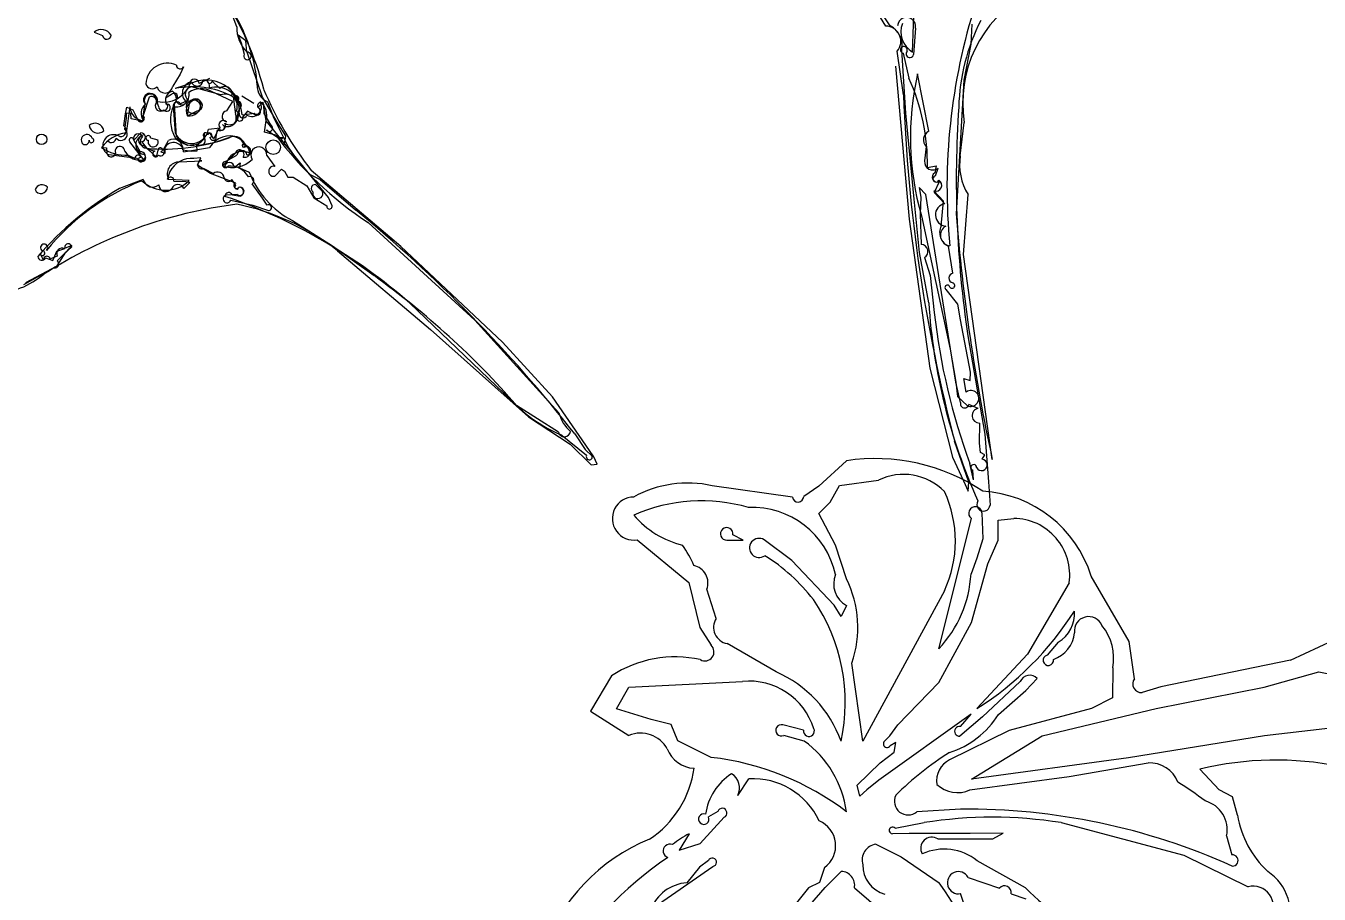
# Model space of a CAD drawing. Extents: x -1.41 to 6.2, y -5.19 to 2.16.
# Drawn here: x 0.552 to 3.031, y -2.614 to -0.949 of the extents above; entities that cross this region are included whole.
import ezdxf

# ---------------------------------------------------------------- set-up
doc = ezdxf.new("R2010")
doc.units = 0

msp = doc.modelspace()

# ---------------------------------------------------------------- linework, layer by layer
at = {"layer": 'Default', "color": 5, "linetype": 'CONTINUOUS'}
for p, q in [((2.200123, -0.949909), (2.159375, -0.88319)), ((2.251475, -0.999494), (2.255444, -0.890158)), ((2.208951, -0.949389), (2.180002, -0.906315)), ((2.257326, -0.953414), (2.253543, -1.004439)), ((2.365597, -0.945914), (2.363388, -0.984527)), ((2.363388, -0.984527), (2.350131, -1.053309)), ((2.234184, -1.081656), (2.222088, -0.997999)), ((2.238974, -1.116346), (2.231169, -0.995287)), ((2.233703, -1.001759), (2.24452, -1.049395)), ((2.218702, -1.026659), (2.245143, -1.31961)), ((2.282919, -1.151039), (2.261279, -1.041176)), ((2.350131, -1.053309), (2.335348, -1.30993)), ((2.254428, -1.281375), (2.238974, -1.116346)), ((2.343181, -1.198557), (2.350808, -1.13458)), ((2.277993, -1.180875), (2.27477, -1.208225)), ((2.280122, -1.220624), (2.297143, -1.217308)), ((2.297143, -1.217308), (2.294252, -1.230899)), ((2.295758, -1.237018), (2.300619, -1.221791)), ((2.264622, -1.259261), (2.267576, -1.27763)), ((2.27732, -1.27276), (2.264622, -1.259261)), ((2.302952, -1.248086), (2.292871, -1.269054)), ((2.265188, -1.383792), (2.254428, -1.281375)), ((2.267576, -1.27763), (2.266326, -1.309555)), ((2.334676, -1.632379), (2.27732, -1.27276)), ((2.310792, -1.285348), (2.292506, -1.265533)), ((2.292871, -1.269054), (2.31371, -1.290183)), ((2.306337, -1.333179), (2.310792, -1.285348)), ((2.349262, -1.387603), (2.358044, -1.2728)), ((2.266326, -1.309555), (2.268278, -1.368482)), ((2.26863, -1.313288), (2.323587, -1.569163)), ((2.245143, -1.31961), (2.284833, -1.605319)), ((2.282743, -1.48023), (2.265188, -1.383792)), ((2.329133, -1.423291), (2.320591, -1.371803)), ((2.404538, -1.780754), (2.349262, -1.387603)), ((2.274285, -1.393274), (2.285456, -1.427778)), ((2.285456, -1.427778), (2.293306, -1.498708)), ((2.338537, -1.482914), (2.316154, -1.454947)), ((2.34358, -1.512529), (2.338537, -1.482914)), ((2.362539, -1.613259), (2.34358, -1.512529)), ((2.357729, -1.54379), (2.390227, -1.73231)), ((2.323587, -1.569163), (2.33468, -1.632387)), ((2.284833, -1.605319), (2.328246, -1.776337)), ((2.343592, -1.671218), (2.334676, -1.632379)), ((2.33468, -1.632387), (2.337711, -1.659987)), ((2.354318, -1.651266), (2.349768, -1.625048)), ((2.349768, -1.625048), (2.361779, -1.629327)), ((2.361779, -1.629327), (2.362539, -1.613259)), ((2.337711, -1.659987), (2.356309, -1.677253)), ((2.377543, -1.682554), (2.359694, -1.675134)), ((2.379831, -1.749061), (2.380486, -1.710767)), ((2.390227, -1.73231), (2.39715, -1.823321)), ((2.359709, -1.824091), (2.332154, -1.74528)), ((2.381666, -1.766949), (2.379831, -1.749061)), ((2.328246, -1.776337), (2.349289, -1.821463)), ((2.390481, -1.771584), (2.381666, -1.766949)), ((2.384926, -1.78025), (2.390481, -1.771584)), ((2.368198, -1.819584), (2.361497, -1.787955)), ((2.368198, -1.819584), (2.367331, -1.800999)), ((2.349289, -1.821463), (2.358187, -1.841351)), ((2.358187, -1.841351), (2.359709, -1.824091)), ((2.39715, -1.823321), (2.400207, -1.867848))]:
    msp.add_line(p, q, dxfattribs=at)
at = {"layer": 'Default', "color": 7, "linetype": 'CONTINUOUS'}
for p, q in [((0.95654, -0.95096), (0.939902, -0.907289)), ((0.682721, -0.961238), (0.698838, -0.967926)), ((0.973499, -0.977959), (0.958658, -0.967037)), ((0.958658, -0.967037), (0.964398, -0.981623)), ((0.964398, -0.981623), (0.970279, -1.003663)), ((0.975377, -0.999956), (0.973499, -0.977959)), ((1.005435, -1.08596), (0.975971, -0.999474)), ((0.85421, -1.028006), (0.847372, -1.041717)), ((0.847372, -1.041717), (0.833401, -1.065117)), ((0.866383, -1.060426), (0.838285, -1.069661)), ((0.904158, -1.05019), (0.884133, -1.059621)), ((0.923404, -1.069617), (0.908909, -1.055523)), ((0.788487, -1.085712), (0.77679, -1.121313)), ((0.805935, -1.103308), (0.800864, -1.087803)), ((0.831043, -1.08119), (0.819489, -1.088134)), ((0.819489, -1.088134), (0.820134, -1.099342)), ((0.925334, -1.081831), (0.86943, -1.066118)), ((0.948673, -1.094137), (0.907746, -1.075193)), ((0.949926, -1.089769), (0.953997, -1.119303)), ((0.989113, -1.098185), (0.965565, -1.083803)), ((1.035226, -1.137097), (1.005435, -1.08596)), ((0.74267, -1.11793), (0.745146, -1.105112)), ((0.750903, -1.104217), (0.743929, -1.154163)), ((0.745146, -1.105112), (0.757069, -1.11032)), ((0.757069, -1.11032), (0.7673, -1.13067)), ((0.776997, -1.121606), (0.780778, -1.099581)), ((0.83449, -1.103993), (0.838285, -1.154514)), ((0.840867, -1.161435), (0.837051, -1.098997)), ((0.863433, -1.091918), (0.848223, -1.098504)), ((0.861855, -1.121516), (0.865562, -1.098952)), ((0.861855, -1.121516), (0.880526, -1.112273)), ((0.937112, -1.112256), (0.948673, -1.094137)), ((0.956767, -1.122829), (0.961269, -1.108238)), ((0.976525, -1.112921), (0.967929, -1.123877)), ((0.992478, -1.12055), (0.976525, -1.112921)), ((1.006534, -1.095323), (0.996644, -1.105802)), ((1.012727, -1.131172), (1.006534, -1.095323)), ((1.007274, -1.099107), (1.008121, -1.117372)), ((1.014921, -1.095023), (1.020503, -1.109841)), ((1.020503, -1.109841), (1.026883, -1.126265)), ((0.739429, -1.140857), (0.74267, -1.11793)), ((0.744007, -1.12615), (0.741214, -1.147319)), ((0.744237, -1.117437), (0.744007, -1.12615)), ((0.753261, -1.116625), (0.744237, -1.117437)), ((0.753891, -1.127536), (0.753261, -1.116625)), ((0.766717, -1.12996), (0.753891, -1.127536)), ((0.7673, -1.13067), (0.776857, -1.13045)), ((0.776857, -1.13045), (0.776997, -1.121606)), ((0.966229, -1.120163), (0.989558, -1.116908)), ((1.008121, -1.117372), (1.021076, -1.139314)), ((1.008988, -1.152822), (1.012552, -1.130434)), ((1.132286, -1.278507), (1.012727, -1.131172)), ((1.026883, -1.126265), (1.056039, -1.183705)), ((1.050173, -1.159879), (1.035226, -1.137097)), ((0.758566, -1.168585), (0.772041, -1.15454)), ((0.79097, -1.163924), (0.805094, -1.167957)), ((0.838285, -1.163942), (0.861575, -1.178052)), ((0.89391, -1.154777), (0.893411, -1.165675)), ((0.904388, -1.154518), (0.89391, -1.154777)), ((0.902161, -1.147206), (0.924046, -1.14484)), ((0.912328, -1.165611), (0.904388, -1.154518)), ((0.921975, -1.145589), (0.912328, -1.165611)), ((0.912924, -1.173021), (0.948712, -1.161059)), ((0.916863, -1.161417), (0.919496, -1.14854)), ((0.960509, -1.163578), (0.968977, -1.175001)), ((1.030989, -1.158593), (1.008988, -1.152822)), ((1.013048, -1.148701), (1.034755, -1.163119)), ((1.034755, -1.163119), (1.045536, -1.163212)), ((1.047937, -1.17616), (1.050173, -1.159879)), ((0.709193, -1.169781), (0.696862, -1.182799)), ((0.696862, -1.182799), (0.706355, -1.182801)), ((0.706355, -1.182801), (0.707127, -1.190962)), ((0.778277, -1.205928), (0.751206, -1.17157)), ((0.758288, -1.168058), (0.770906, -1.190845)), ((0.77379, -1.17123), (0.784091, -1.185174)), ((0.777727, -1.17881), (0.802462, -1.200805)), ((0.784091, -1.185174), (0.798774, -1.18925)), ((0.802462, -1.200805), (0.805345, -1.187454)), ((0.815406, -1.186375), (0.825227, -1.16929)), ((0.818975, -1.193524), (0.818863, -1.18178)), ((0.852463, -1.187269), (0.869093, -1.18962)), ((0.854312, -1.190575), (0.90415, -1.182788)), ((0.861575, -1.178052), (0.882156, -1.177027)), ((0.869093, -1.18962), (0.880369, -1.188612)), ((0.879737, -1.178363), (0.912924, -1.173021)), ((0.880369, -1.188612), (0.879737, -1.178363)), ((1.056039, -1.183705), (1.079678, -1.217468)), ((0.765406, -1.203663), (0.710778, -1.196715)), ((0.748183, -1.197109), (0.761165, -1.203739)), ((0.810709, -1.191073), (0.818975, -1.193524)), ((0.846367, -1.21015), (0.889171, -1.208033)), ((0.887446, -1.202604), (0.873785, -1.203795)), ((0.880959, -1.216595), (0.887446, -1.202604)), ((0.953259, -1.193816), (0.928757, -1.21776)), ((0.940788, -1.202861), (0.932273, -1.220479)), ((0.93439, -1.209259), (0.956474, -1.196894)), ((0.951603, -1.220497), (0.962359, -1.211667)), ((0.962359, -1.211667), (0.961223, -1.221665)), ((1.013545, -1.19778), (1.029198, -1.218616)), ((0.827912, -1.228584), (0.823015, -1.243724)), ((0.906034, -1.232101), (0.880959, -1.216595)), ((0.89277, -1.222459), (0.911343, -1.232311)), ((0.954137, -1.25097), (0.906034, -1.232101)), ((0.961223, -1.221665), (0.979673, -1.229655)), ((1.029261, -1.237528), (1.041865, -1.224218)), ((1.041865, -1.224218), (1.047953, -1.227654)), ((1.047953, -1.227654), (1.054197, -1.239033)), ((1.054197, -1.239033), (1.064506, -1.239365)), ((1.064506, -1.239365), (1.090722, -1.256101)), ((1.079678, -1.217468), (1.096788, -1.234421)), ((1.096788, -1.234421), (1.116208, -1.243874)), ((0.776852, -1.244091), (0.731334, -1.261148)), ((0.864961, -1.246012), (0.825147, -1.24353)), ((0.835683, -1.246717), (0.858175, -1.247585)), ((0.866329, -1.249582), (0.854856, -1.261079)), ((0.858175, -1.247585), (0.866329, -1.249582)), ((0.95418, -1.255598), (0.946399, -1.24414)), ((1.005182, -1.27974), (0.985653, -1.25193)), ((1.090722, -1.256101), (1.104171, -1.278978)), ((1.106812, -1.253522), (1.120429, -1.266952)), ((1.116208, -1.243874), (1.183489, -1.301727)), ((0.956899, -1.272696), (0.935824, -1.273822)), ((0.944614, -1.283242), (0.986765, -1.292974)), ((0.947662, -1.273474), (0.962796, -1.275805)), ((1.014498, -1.293015), (1.005182, -1.27974)), ((1.104171, -1.278978), (1.128623, -1.294002)), ((1.138921, -1.29418), (1.132286, -1.278507)), ((0.986765, -1.292974), (1.014887, -1.302744)), ((1.062957, -1.322617), (1.139585, -1.370961)), ((1.41241, -1.513319), (1.208133, -1.32637)), ((0.585626, -1.398422), (0.57893, -1.385507)), ((0.603382, -1.399397), (0.611216, -1.381493)), ((0.611216, -1.381493), (0.626733, -1.375941)), ((0.611685, -1.409419), (0.628312, -1.383343)), ((0.624266, -1.387389), (0.612016, -1.399753)), ((0.63965, -1.372691), (0.624266, -1.387389)), ((0.640054, -1.37047), (0.625674, -1.375941)), ((0.628312, -1.383343), (0.640054, -1.37047)), ((1.139585, -1.370961), (1.219249, -1.428159)), ((0.551829, -1.44097), (0.611685, -1.409419)), ((0.589318, -1.393919), (0.603382, -1.399397)), ((0.611778, -1.390987), (0.59891, -1.396156)), ((0.606254, -1.413201), (0.54708, -1.445719)), ((1.483647, -1.667882), (1.288192, -1.481205)), ((1.57358, -1.691422), (1.41241, -1.513319)), ((1.5726, -1.72836), (1.492676, -1.676911)), ((1.62661, -1.773132), (1.576984, -1.732639)), ((1.604024, -1.731306), (1.624147, -1.761242)), ((1.624147, -1.761242), (1.637679, -1.774232)), ((2.124735, -1.782944), (2.071752, -1.831397)), ((2.02123, -1.852726), (1.867587, -1.83093)), ((2.071752, -1.831397), (2.042907, -1.851278)), ((1.92683, -1.935276), (1.907188, -1.925242)), ((1.723643, -1.934561), (1.822997, -2.016519)), ((1.895787, -1.935098), (1.92683, -1.935276)), ((2.666928, -2.129678), (2.594108, -2.003997)), ((1.822997, -2.016519), (1.844132, -2.102399)), ((1.844132, -2.102399), (1.865279, -2.13656)), ((2.677032, -2.200833), (2.666928, -2.129678)), ((1.674292, -2.195287), (1.63407, -2.26332)), ((2.925563, -2.217027), (3.03072, -2.187382)), ((3.03072, -2.187382), (3.122623, -2.205934)), ((2.72731, -2.216351), (2.691791, -2.227222)), ((2.718718, -2.257998), (2.925563, -2.217027)), ((1.63407, -2.26332), (1.707905, -2.309408)), ((2.499945, -2.310107), (2.718718, -2.257998)), ((3.16634, -2.282638), (2.92666, -2.310102)), ((2.364534, -2.393436), (2.499945, -2.310107)), ((2.92666, -2.310102), (2.665854, -2.352251)), ((2.665854, -2.352251), (2.364534, -2.393436)), ((2.839614, -2.41405), (2.802529, -2.374525)), ((2.864948, -2.427547), (2.839614, -2.41405)), ((2.874265, -2.462098), (2.864948, -2.427547))]:
    msp.add_line(p, q, dxfattribs=at)
at = {"layer": 'Default', "color": 4, "linetype": 'CONTINUOUS'}
for p, q in [((1.270621, -1.372308), (1.099054, -1.22672)), ((1.14943, -1.380789), (1.327628, -1.531315)), ((1.465605, -1.555537), (1.270621, -1.372308)), ((1.327628, -1.531315), (1.515096, -1.698838)), ((1.561154, -1.660536), (1.465605, -1.555537)), ((1.625159, -1.752825), (1.561154, -1.660536)), ((1.515096, -1.698838), (1.595489, -1.75144)), ((1.595489, -1.75144), (1.635246, -1.790862)), ((1.64043, -1.775575), (1.625159, -1.752825)), ((1.647198, -1.789279), (1.64043, -1.775575)), ((1.635246, -1.790862), (1.647198, -1.789279)), ((2.976285, -2.165038), (3.112892, -2.101766)), ((2.976285, -2.165038), (2.72731, -2.216351))]:
    msp.add_line(p, q, dxfattribs=at)
at = {"layer": 'Default', "color": 2, "linetype": 'CONTINUOUS'}
for p, q in [((2.093636, -1.862242), (2.111767, -1.830697)), ((2.111767, -1.830697), (2.186089, -1.820513)), ((2.072206, -1.88441), (2.093636, -1.862242)), ((2.384742, -1.882652), (2.386137, -1.932599)), ((2.104152, -1.944606), (2.072206, -1.88441)), ((2.302034, -2.143433), (2.364534, -1.893859)), ((2.41586, -1.935498), (2.415887, -1.897145)), ((2.415887, -1.897145), (2.445663, -1.893431)), ((2.386137, -1.932599), (2.374951, -1.969728)), ((2.020348, -1.974084), (1.966899, -1.934373)), ((2.124878, -2.009418), (2.104152, -1.944606)), ((2.395784, -1.980871), (2.41586, -1.935498)), ((2.101153, -2.059697), (2.020348, -1.974084)), ((2.374951, -1.969728), (2.363777, -1.99978)), ((2.36467, -2.09334), (2.395784, -1.980871)), ((1.874953, -2.085321), (1.857403, -2.029205)), ((2.312754, -2.032127), (2.156202, -2.320519)), ((2.552033, -2.016917), (2.471976, -2.153492)), ((2.114967, -2.081268), (2.101153, -2.059697)), ((2.125046, -2.0602), (2.114967, -2.081268)), ((2.302207, -2.208233), (2.36467, -2.09334)), ((2.53102, -2.130662), (2.509637, -2.155697)), ((1.989987, -2.187665), (1.896114, -2.133542)), ((2.471976, -2.153492), (2.375083, -2.258138)), ((2.156202, -2.320519), (2.135369, -2.170864)), ((2.635366, -2.179871), (2.634944, -2.237469)), ((1.70785, -2.217277), (1.925439, -2.205934)), ((2.458037, -2.206278), (2.385454, -2.274078)), ((2.469079, -2.223633), (2.490832, -2.200386)), ((1.684146, -2.258326), (1.70785, -2.217277)), ((2.223673, -2.289221), (2.302207, -2.208233)), ((2.416154, -2.26952), (2.469079, -2.223633)), ((2.634944, -2.237469), (2.594746, -2.258018)), ((1.750432, -2.279203), (1.684146, -2.258326)), ((1.78872, -2.288499), (1.750432, -2.279203)), ((2.364276, -2.2688), (2.186951, -2.395096)), ((2.385454, -2.274078), (2.342575, -2.310777)), ((2.343325, -2.292425), (2.364276, -2.2688)), ((2.594746, -2.258018), (2.437144, -2.300157)), ((1.801815, -2.320221), (1.78872, -2.288499)), ((2.042844, -2.299627), (2.002932, -2.289244)), ((2.208227, -2.310164), (2.223673, -2.289221)), ((2.437144, -2.300157), (2.322736, -2.356258)), ((1.865865, -2.351769), (1.801815, -2.320221)), ((2.043945, -2.320343), (2.00467, -2.309595)), ((2.198306, -2.320227), (2.208227, -2.310164)), ((2.21947, -2.322962), (2.208786, -2.329293)), ((2.216578, -2.34184), (2.21947, -2.322962)), ((2.189503, -2.362329), (2.216578, -2.34184)), ((2.145785, -2.405131), (2.189503, -2.362329)), ((2.552095, -2.388538), (2.703108, -2.362186)), ((1.91673, -2.424789), (1.938018, -2.39304)), ((2.186951, -2.395096), (2.163734, -2.414021)), ((2.361675, -2.414024), (2.552095, -2.388538)), ((2.150442, -2.425979), (2.145785, -2.405131)), ((2.163734, -2.414021), (2.150442, -2.425979)), ((2.343724, -2.450844), (2.259837, -2.455937)), ((1.844204, -2.516631), (1.890628, -2.466363)), ((1.878262, -2.455181), (1.860338, -2.465919)), ((2.218414, -2.487183), (2.273682, -2.47677)), ((2.536298, -2.47677), (2.77146, -2.539251)), ((1.823135, -2.497927), (1.80443, -2.529621)), ((2.245189, -2.497604), (2.213026, -2.498234)), ((2.361823, -2.497604), (2.245189, -2.497604)), ((2.425466, -2.496911), (2.361823, -2.497604)), ((2.405562, -2.508021), (2.425466, -2.496911)), ((2.853607, -2.502325), (2.864003, -2.538383)), ((1.80443, -2.529621), (1.844204, -2.516631)), ((2.181237, -2.518002), (2.229536, -2.542118)), ((2.300127, -2.508021), (2.405562, -2.508021)), ((1.860463, -2.549271), (1.843213, -2.562182)), ((2.229536, -2.542118), (2.302485, -2.592355)), ((2.467962, -2.601794), (2.375519, -2.550085)), ((2.77146, -2.539251), (2.895285, -2.599815)), ((1.749954, -2.643439), (1.868663, -2.560528)), ((1.843213, -2.562182), (1.818863, -2.592061)), ((2.082835, -2.56267), (2.072977, -2.591237)), ((2.084185, -2.601339), (2.115066, -2.570127)), ((2.019589, -2.675308), (2.084185, -2.601339)), ((2.052053, -2.601755), (2.026745, -2.633684)), ((2.072977, -2.591237), (2.052053, -2.601755)), ((2.140286, -2.60183), (2.226005, -2.674969)), ((2.358241, -2.581634), (2.41803, -2.602437)), ((2.374951, -2.705727), (2.34368, -2.612893)), ((2.440617, -2.61295), (2.468689, -2.622594))]:
    msp.add_line(p, q, dxfattribs=at)
at = {"layer": 'Default', "color": 7, "linetype": 'CONTINUOUS'}
for centre, radius in [((0.873056, -1.104431), 0.013567), ((0.581953, -1.166885), 0.010034), ((1.026028, -1.181978), 0.01388)]:
    msp.add_circle(centre, radius, dxfattribs=at)
at = {"layer": 'Default', "color": 4, "linetype": 'CONTINUOUS'}
for centre, radius, start, end in [((0.420617, -1.2224), 0.606452, 14.518209, 50.805706), ((1.629289, -0.812056), 0.673124, 202.566467, 218.026834), ((1.068251, -2.177918), 0.893681, 97.189941, 122.629878), ((0.868303, -1.734081), 0.451495, 51.489524, 78.748181), ((0.477414, -1.293093), 0.171308, 274.695697, 309.49599), ((2.948264, -2.96177), 0.605058, 52.936716, 103.937341)]:
    msp.add_arc(centre, radius, start, end, dxfattribs=at)
at = {"layer": 'Default', "color": 5, "linetype": 'CONTINUOUS'}
for centre, radius, start, end in [((2.585429, -1.096646), 0.237668, 119.257958, 189.18421), ((3.476884, -1.258351), 1.159224, 162.341356, 185.574507), ((2.240231, -0.950569), 0.01733, 350.553023, 535.539895), ((2.72615, -1.114927), 0.386061, 152.891777, 178.560381), ((2.200297, -0.978891), 0.028982, 318.752961, 450.343548), ((2.188708, -0.987514), 0.043166, 349.627187, 422.034091), ((2.275203, -0.960333), 0.045789, 160.155904, 238.788853), ((2.234896, -0.995263), 0.006604, 338.03773, 619.598564), ((2.246391, -1.00275), 0.007349, 136.953042, 346.711114), ((2.790793, -1.163027), 0.543354, 167.040836, 196.05406), ((1.888296, -1.212776), 0.391904, 358.852469, 384.638314), ((5.30864, -0.966823), 3.0766, 182.139029, 194.656597), ((4.364333, -1.244003), 2.028874, 176.077896, 188.497129), ((2.291484, -1.167778), 0.018803, 117.099364, 224.150453), ((2.290294, -1.210054), 0.015632, 173.279335, 311.338092), ((2.452288, -1.215323), 0.110388, 171.263685, 211.377536), ((2.29883, -1.239377), 0.009635, 118.371475, 295.324522), ((2.296594, -1.242854), 0.005895, 98.146014, 335.692362), ((2.296415, -1.255023), 0.011213, 249.598362, 420.326827), ((2.317018, -1.311473), 0.021546, 98.832209, 266.614245), ((5.78545, -1.043413), 3.460381, 184.417281, 192.302964), ((2.332481, -1.345472), 0.028891, 154.815623, 245.696755), ((2.325253, -1.350838), 0.02023, 118.030189, 264.011932), ((2.268147, -1.381638), 0.013156, 297.812369, 449.431616), ((2.330685, -1.43267), 0.009506, 99.397605, 258.091272), ((2.318395, -1.450783), 0.004729, 5.761691, 241.706985), ((2.327328, -1.447094), 0.00531, 217.243107, 434.758507), ((3.369403, -1.412249), 1.088784, 183.579708, 204.276795), ((3.513779, -1.363638), 1.227924, 186.315252, 200.215775), ((2.363312, -1.663646), 0.015303, 242.765744, 485.9965), ((2.35159, -1.673392), 0.008289, 164.794194, 347.8677), ((2.380084, -1.696549), 0.014224, 100.289105, 271.621048), ((2.38401, -1.791089), 0.010878, 206.643494, 445.168828), ((2.368842, -1.795764), 0.005449, 357.85896, 613.896246), ((2.387539, -1.866847), 0.012708, 146.844716, 355.484078)]:
    msp.add_arc(centre, radius, start, end, dxfattribs=at)
at = {"layer": 'Default', "color": 7, "linetype": 'CONTINUOUS'}
for centre, radius, start, end in [((0.68413, -1.08781), 0.312323, 4.540516, 29.561032), ((0.696504, -0.977776), 0.021529, 29.664667, 129.806346), ((1.017536, -0.954678), 0.061109, 176.511848, 227.142154), ((0.706991, -0.966855), 0.008224, 187.482133, 358.147031), ((0.976607, -1.007007), 0.007157, 152.152515, 459.893999), ((0.823176, -1.062428), 0.041517, 65.442294, 176.96981), ((0.847764, -1.024508), 0.007335, 181.235059, 331.509764), ((0.794238, -1.057046), 0.012921, 194.279759, 315.037162), ((0.818287, -1.062709), 0.015304, 193.094028, 350.948177), ((0.815553, -1.041197), 0.054434, 258.240003, 339.497218), ((0.873979, -1.078384), 0.022252, 101.537293, 230.999441), ((0.875273, -1.060357), 0.00889, 4.750508, 180.441455), ((0.896875, -1.122682), 0.0694, 2.079497, 115.920137), ((0.880232, -1.053852), 0.011046, 194.306669, 358.306347), ((0.894057, -1.063838), 0.010053, 329.024275, 466.080996), ((0.904299, -1.054847), 0.004659, 91.73173, 351.655488), ((0.933497, -1.079076), 0.013832, 340.093728, 496.859673), ((1.027957, -1.065195), 0.032552, 176.283388, 246.391809), ((0.789284, -1.090932), 0.011996, 15.121002, 225.48535), ((0.791704, -1.092782), 0.012869, 352.380461, 571.892506), ((0.792889, -1.094022), 0.009404, 329.429065, 477.910041), ((0.83602, -1.091064), 0.016729, 101.451795, 224.70532), ((0.836312, -1.084592), 0.006272, 297.619157, 507.150394), ((0.823455, -1.088875), 0.01695, 323.335285, 416.952039), ((0.840773, -1.080857), 0.023974, 254.807507, 369.053665), ((0.872189, -1.231529), 0.165381, 63.298005, 101.829851), ((0.850659, -1.088926), 0.011505, 186.104091, 324.07059), ((0.871612, -1.080222), 0.014272, 98.794004, 235.0351), ((0.887598, -1.110501), 0.040652, 60.288928, 124.712791), ((0.876531, -1.100091), 0.011028, 0.062352, 174.072675), ((0.916908, -1.110852), 0.044194, 352.791046, 468.785528), ((0.933978, -1.103392), 0.02323, 340.020986, 471.847355), ((0.954878, -1.088514), 0.005108, 284.51709, 554.229062), ((0.779356, -1.102409), 0.02851, 183.635773, 265.244289), ((0.795452, -1.1172), 0.022941, 129.455926, 216.422662), ((0.809635, -1.103169), 0.009688, 153.226738, 312.44888), ((0.81503, -1.102962), 0.009101, 182.177982, 360.819155), ((0.821758, -1.106131), 0.00698, 216.857958, 463.454958), ((0.896861, -1.129671), 0.067865, 157.501799, 210.330738), ((0.841928, -1.103096), 0.007791, 36.112066, 184.462623), ((0.879891, -1.111724), 0.020523, 91.594428, 208.496723), ((0.865253, -1.099461), 0.022315, 261.240626, 358.414171), ((0.879614, -1.101759), 0.010554, 274.956805, 451.594428), ((0.938407, -1.122737), 0.010561, 97.042743, 258.185445), ((0.942512, -1.1218), 0.016925, 237.65636, 398.218983), ((0.956901, -1.101475), 0.008051, 302.8599, 455.290056), ((0.984772, -1.104414), 0.018607, 240.130071, 391.471355), ((0.994242, -1.112227), 0.006622, 224.985032, 420.170283), ((0.994123, -1.113053), 0.007676, 257.620475, 430.831815), ((1.002178, -1.102494), 0.006119, 33.616622, 220.66527), ((0.981159, -1.121046), 0.032767, 343.350353, 413.516025), ((0.684583, -1.153056), 0.016981, 8.355213, 131.676688), ((0.690191, -1.137636), 0.017119, 189.199105, 310.832796), ((0.772454, -1.126452), 0.006724, 211.445022, 409.844015), ((0.924789, -1.140426), 0.009688, 236.879004, 386.525932), ((0.930445, -1.139268), 0.008485, 46.88103, 221.047502), ((0.927187, -1.143961), 0.00546, 197.343315, 435.414947), ((0.938833, -1.125779), 0.016488, 231.469087, 383.124479), ((0.962131, -1.125667), 0.006068, 152.116934, 377.153586), ((0.968221, -1.118146), 0.00767, 166.824921, 341.739258), ((1.018592, -1.145316), 0.006496, 211.407222, 427.513011), ((0.668714, -1.168426), 0.010767, 20.575816, 207.339573), ((0.677514, -1.168852), 0.0044, 177.620868, 433.090746), ((0.755519, -1.226211), 0.072974, 99.13901, 143.49486), ((0.719964, -1.178363), 0.020523, 55.000146, 243.410975), ((0.715949, -1.164059), 0.008853, 220.268502, 358.499202), ((0.734243, -1.157001), 0.01193, 217.662816, 414.247476), ((0.73282, -1.150178), 0.011425, 264.549937, 414.662547), ((0.754172, -1.168318), 0.004402, 356.519327, 587.636209), ((0.767003, -1.165404), 0.00911, 24.942442, 196.938722), ((0.781509, -1.177126), 0.019009, 104.025074, 250.20638), ((0.777824, -1.168726), 0.010084, 95.243293, 269.450672), ((0.784182, -1.171013), 0.012995, 133.339248, 264.576379), ((0.77272, -1.162905), 0.008393, 277.32163, 454.645485), ((0.786527, -1.164206), 0.004452, 3.637343, 268.749651), ((0.817205, -0.823193), 0.362378, 264.576379, 290.025335), ((0.869113, -1.141155), 0.033598, 203.429595, 349.623755), ((0.868468, -1.147083), 0.031109, 207.47253, 323.299272), ((0.886492, -1.168679), 0.009406, 242.550876, 405.100618), ((0.896382, -1.158755), 0.004604, 6.421195, 225.100618), ((0.904722, -1.159243), 0.003896, 268.883565, 525.077448), ((0.943181, -1.205019), 0.044918, 67.308111, 150.3348), ((0.910779, -1.162449), 0.006171, 186.407496, 369.632569), ((0.950995, -1.181203), 0.020044, 356.281783, 478.940501), ((0.939634, -1.202857), 0.042772, 12.49156, 77.746247), ((1.589327, -0.746488), 0.693955, 216.430735, 236.68045), ((1.04795, -1.169461), 0.006699, 111.123199, 269.890269), ((0.665572, -1.169352), 0.007576, 212.034797, 365.170646), ((0.743665, -1.11413), 0.083102, 235.722861, 273.116343), ((0.732228, -1.189578), 0.009179, 359.669364, 561.736172), ((0.770573, -1.173503), 0.033328, 208.941555, 283.366189), ((0.795883, -1.171526), 0.009879, 163.114549, 381.178126), ((0.800728, -1.194684), 0.005775, 109.782945, 334.352631), ((0.809516, -1.187056), 0.00419, 286.534251, 545.441654), ((0.810295, -1.191451), 0.007203, 232.739951, 404.805734), ((0.835024, -1.19248), 0.019382, 5.641283, 146.491752), ((0.83461, -1.184695), 0.018038, 351.797501, 481.345788), ((0.966469, -1.221828), 0.031926, 62.129719, 143.551775), ((0.961618, -1.195698), 0.008568, 322.984949, 527.310035), ((0.96606, -1.197598), 0.009611, 4.897885, 175.800065), ((0.969879, -1.178505), 0.003618, 104.428727, 346.741018), ((0.971592, -1.190247), 0.011062, 253.548553, 440.592412), ((0.975344, -1.188981), 0.007801, 272.143518, 483.861107), ((0.998377, -1.196522), 0.015221, 355.256095, 574.613341), ((0.71539, -1.192171), 0.008351, 171.676627, 354.459694), ((0.766739, -1.202739), 0.005662, 11.508808, 190.169914), ((0.772601, -1.199162), 0.008488, 212.027363, 461.522713), ((0.772004, -1.205888), 0.004288, 86.219369, 309.902817), ((0.774641, -1.202088), 0.00709, 270.913737, 446.516795), ((0.845875, -1.233272), 0.023128, 88.78181, 206.329877), ((0.869092, -1.249951), 0.046394, 84.194615, 152.576804), ((0.888981, -1.215743), 0.007712, 88.582412, 299.432224), ((0.934454, -1.215163), 0.005904, 90.626843, 330.396678), ((0.947205, -1.165676), 0.055254, 250.496055, 314.379418), ((0.941938, -1.220887), 0.009673, 2.311318, 177.581773), ((0.829174, -1.245963), 0.006553, 353.389428, 520.025658), ((0.919436, -1.242092), 0.012696, 7.505899, 129.605416), ((0.942588, -1.259348), 0.041376, 29.684898, 94.158511), ((0.981743, -1.245585), 0.007454, 301.637769, 475.496027), ((1.147122, -1.163428), 0.180069, 201.578988, 242.134147), ((1.027078, -1.228079), 0.009698, 77.374083, 283.010803), ((0.582702, -1.26776), 0.013977, 41.7424, 159.823726), ((0.580909, -1.258344), 0.012223, 202.081941, 359.484184), ((1.048304, -1.802289), 0.627139, 120.359383, 139.044772), ((0.934932, -1.658734), 0.44263, 111.276959, 140.950598), ((0.8195, -1.198912), 0.065461, 226.346399, 313.985485), ((0.794603, -1.240408), 0.018129, 191.723376, 311.092936), ((0.820135, -1.253516), 0.013628, 182.331818, 326.57813), ((0.843169, -1.266316), 0.012806, 24.135051, 155.581271), ((0.939958, -1.239388), 0.008004, 187.505899, 323.585209), ((0.955812, -1.255938), 0.005243, 108.626594, 333.203554), ((0.956053, -1.258803), 0.003712, 120.299562, 359.158163), ((0.962063, -1.26655), 0.008028, 229.957166, 466.635015), ((0.960449, -1.26721), 0.008909, 285.273177, 449.728169), ((1.106384, -1.261178), 0.007669, 86.799947, 237.575925), ((0.937479, -1.281088), 0.007452, 102.837046, 343.200175), ((0.596124, -2.268724), 1.048401, 48.691168, 71.22579), ((0.940875, -1.276256), 0.007335, 22.291182, 178.810296), ((1.111484, -1.27075), 0.009719, 161.405082, 383.007399), ((1.017253, -1.297777), 0.005502, 244.527749, 480.050634), ((1.133752, -1.295225), 0.005273, 166.586504, 371.438062), ((-0.569401, -3.438345), 2.76365, 38.146589, 50.63439), ((0.583559, -1.385066), 0.00465, 185.439101, 452.836132), ((0.586866, -1.374472), 0.006922, 308.597947, 599.269908), ((0.621985, -1.386474), 0.01116, 70.698723, 203.851673), ((0.633056, -1.373776), 0.006683, 9.347973, 198.902268), ((0.582252, -1.391182), 0.007577, 180.275878, 338.825799), ((0.592344, -1.397734), 0.006753, 13.515394, 185.847382), ((0.607522, -1.405786), 0.007523, 260.293404, 413.320017), ((0.283661, -2.731207), 1.604138, 41.089352, 54.321667), ((1.677569, -1.488017), 0.264494, 222.846272, 247.648042), ((1.645003, -1.671314), 0.074199, 195.723783, 228.331871), ((1.583962, -1.725051), 0.011834, 196.236214, 351.790676), ((1.631982, -1.775321), 0.0058, 157.829447, 370.823226), ((2.179579, -2.152586), 0.373688, 56.406777, 98.439383), ((1.82069, -2.040269), 0.214527, 77.372964, 118.912241), ((1.717403, -1.893756), 0.041279, 90.596239, 278.694836), ((2.032023, -1.85132), 0.010884, 187.422054, 360.21718), ((2.372217, -2.07336), 0.23248, 17.359038, 86.517633), ((1.895406, -1.923135), 0.011969, 349.862686, 631.821494), ((1.853712, -2.149429), 0.017303, 239.041555, 408.048733), ((1.796715, -2.384067), 0.225001, 77.657311, 122.963189), ((2.690351, -2.210706), 0.016579, 143.450293, 274.982839), ((1.729918, -2.36428), 0.059123, 29.470747, 111.858801), ((1.834259, -2.316169), 0.056187, 199.790374, 268.626049), ((1.640241, -2.346232), 0.194431, 303.443077, 352.28312), ((3.067834, -2.427898), 0.196567, 190.019761, 226.493354), ((1.884201, -2.844173), 0.362507, 112.172193, 160.551598), ((2.881372, -2.649546), 0.094173, 337.039409, 417.110348)]:
    msp.add_arc(centre, radius, start, end, dxfattribs=at)
at = {"layer": 'Default', "color": 2, "linetype": 'CONTINUOUS'}
for centre, radius, start, end in [((2.234604, -1.918457), 0.109301, 44.274618, 116.350899), ((2.107505, -1.937023), 0.226212, 335.138911, 384.795389), ((1.847358, -2.181698), 0.321903, 73.787431, 113.803763), ((1.943957, -2.036447), 0.163988, 12.400974, 92.349985), ((2.372058, -1.883604), 0.012719, 4.292214, 233.732341), ((1.851474, -1.774505), 0.175104, 220.050913, 256.533157), ((2.444326, -2.002139), 0.108716, 352.18728, 449.29535), ((1.957469, -1.950148), 0.018379, 59.130392, 305.790644), ((1.641221, -2.065287), 0.207941, 23.068641, 35.411874), ((1.788413, -2.258097), 0.343806, 37.407488, 58.467432), ((1.825085, -2.017399), 0.034407, 339.9317, 437.495843), ((2.146586, -2.019358), 0.046174, 156.883998, 242.193022), ((2.134473, -1.98632), 0.229698, 316.843139, 356.640782), ((1.936102, -2.102748), 0.210587, 341.127868, 386.307649), ((1.77339, -2.246381), 0.349108, 347.739075, 394.380882), ((2.046924, -1.742906), 0.610862, 302.493637, 327.461786), ((2.498596, -2.076095), 0.063474, 300.719129, 364.182935), ((2.589305, -2.10926), 0.027473, 22.02985, 187.541949), ((1.902136, -2.102146), 0.031969, 148.24373, 259.142145), ((2.540075, -2.161045), 0.097133, 348.824559, 399.734195), ((2.502438, -2.107118), 0.059908, 288.84412, 354.49488), ((2.511903, -2.165458), 0.01002, 103.071073, 369.431109), ((1.937566, -2.336459), 0.131088, 17.693937, 95.307993), ((1.897993, -2.398716), 0.230229, 19.855479, 66.448294), ((2.476415, -2.21436), 0.020078, 44.106804, 156.261342), ((2.269451, -2.177198), 0.173335, 287.799951, 327.817322), ((2.000205, -2.299727), 0.010831, 75.418556, 294.342853), ((2.053109, -2.301124), 0.010373, 171.704262, 385.746175), ((2.341549, -2.301544), 0.00929, 78.979303, 276.33652), ((1.925814, -2.482912), 0.200957, 7.714297, 53.996066), ((2.202683, -2.325757), 0.007053, 128.366786, 329.907779), ((1.807217, -2.871925), 0.523452, 52.6271, 83.566999), ((2.642242, -2.84896), 0.599202, 122.256811, 134.86574), ((2.342358, -2.396275), 0.044569, 116.121333, 189.40141), ((2.706214, -2.420129), 0.058027, 21.286016, 93.067856), ((1.965436, -2.47707), 0.112001, 122.813458, 171.60343), ((1.887305, -2.410577), 0.032678, 334.220267, 417.750576), ((1.946297, -2.531953), 0.139159, 24.891587, 93.41082), ((2.337874, -2.361381), 0.057774, 226.885885, 294.329147), ((2.390324, -2.990201), 0.697361, 52.742504, 57.959952), ((2.243098, -2.435761), 0.026216, 153.996896, 309.682723), ((1.886764, -2.458208), 0.009025, 295.349971, 520.405778), ((2.355027, -3.692852), 1.242059, 65.782034, 90.521426), ((2.797542, -2.490472), 0.057305, 348.062946, 434.864426), ((1.851314, -2.47008), 0.009936, 70.474493, 384.755482), ((2.052775, -2.5209), 0.051462, 305.74088, 427.426667), ((2.40499, -3.299122), 0.832769, 80.92794, 99.07206), ((1.942888, -2.716825), 0.249514, 118.68184, 127.446268), ((2.213589, -2.49167), 0.006588, 42.922074, 265.091645), ((1.786491, -2.53089), 0.013032, 68.916033, 251.987709), ((2.185531, -2.548382), 0.030682, 98.045359, 197.072348), ((2.288454, -2.525744), 0.021223, 56.628884, 211.334286), ((2.312393, -2.626686), 0.09926, 50.508285, 115.075197), ((2.177791, -3.123975), 0.702487, 124.24669, 149.366884), ((1.867791, -2.552549), 0.008027, 276.234907, 515.899905), ((2.864817, -2.54923), 0.010878, 268.49321, 454.295509), ((2.113662, -2.597126), 0.027036, 349.981017, 447.022976), ((2.213292, -2.558619), 0.057103, 178.766094, 255.056414), ((2.339606, -2.591974), 0.021311, 29.025925, 281.020284), ((1.824561, -2.671604), 0.079747, 94.097498, 159.317754), ((2.068833, -2.775764), 0.297039, 5.439421, 38.130717), ((2.427942, -2.610662), 0.01288, 349.768015, 500.313895), ((2.71946, -2.358889), 0.349649, 224.004312, 254.317803), ((2.904698, -2.637348), 0.038695, 259.900237, 464.0795)]:
    msp.add_arc(centre, radius, start, end, dxfattribs=at)

doc.saveas('drawing.dxf')
